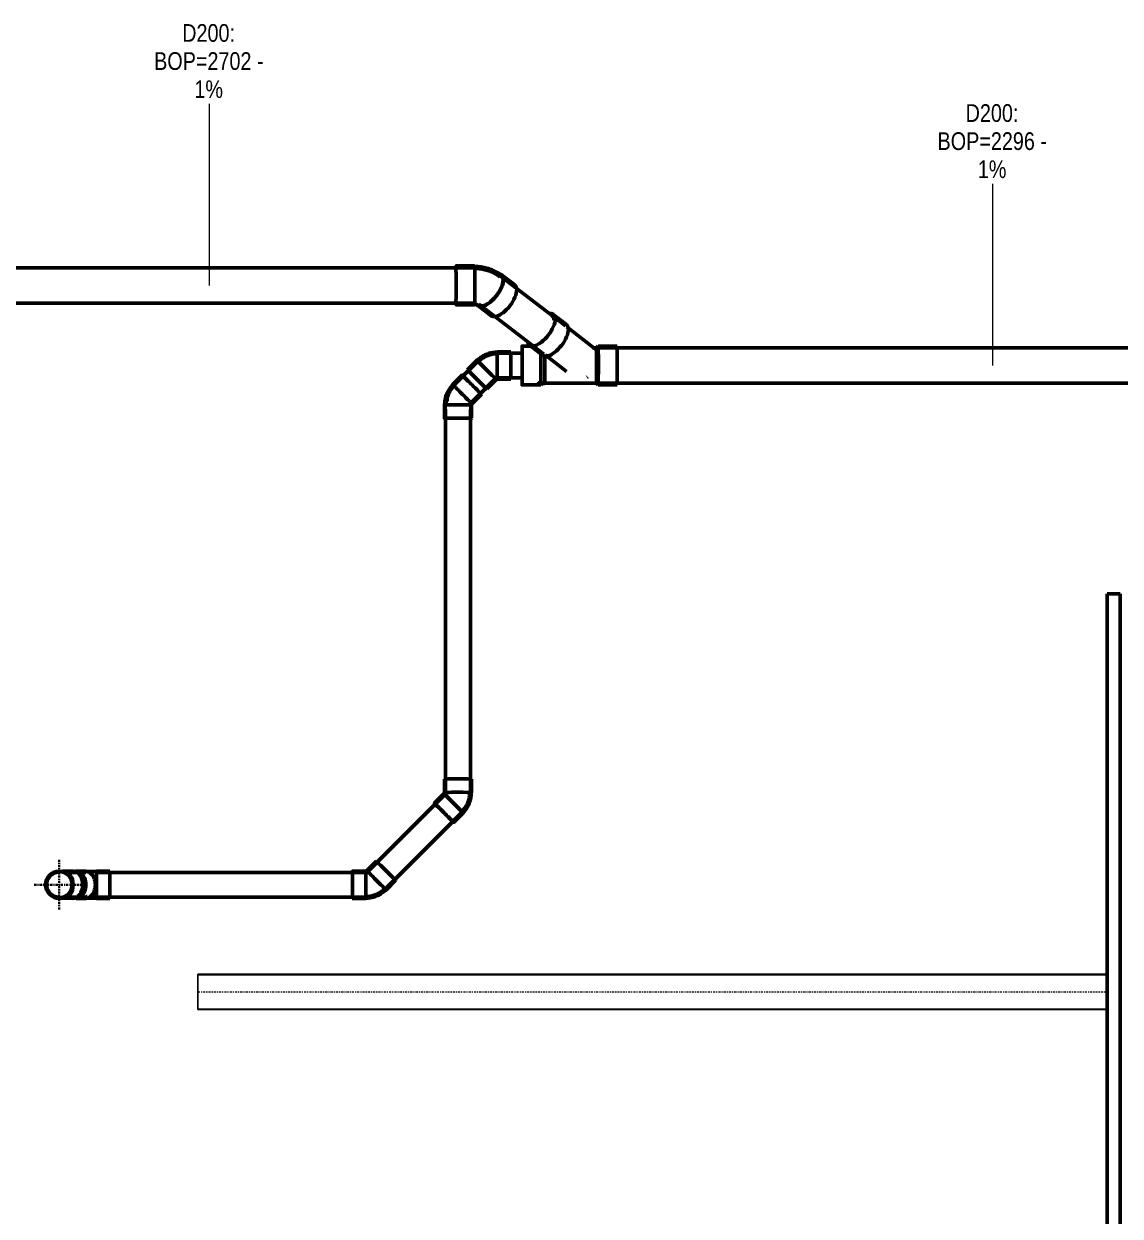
# Model space of a CAD drawing. Header units: millimetres. Extents: x -108050 to 96605, y 58136 to 140997.
# Drawn here: x -89097 to -82905, y 113982 to 120717 of the extents above; entities that cross this region are included whole.
import ezdxf

# ---------------------------------------------------------------- set-up
doc = ezdxf.new("R2010")
doc.units = ezdxf.units.MM
doc.linetypes.add('Center', pattern=[29.999999, 12, -6, 6, -6])
for name, color, linetype, lineweight in [('E-CABL-TRAY', 211, 'Continuous', 25), ('E-CABL-TRAY-CNTR', 211, 'Center', 18), ('P-PIPE', 3, 'Continuous', 50), ('P-PIPE-CNTR', 3, 'Center', 35), ('P-PIPE-IDEN', 2, 'Continuous', 9)]:
    doc.layers.add(name, color=color, linetype=linetype, lineweight=lineweight)
doc.styles.add('Arial', font='arial.ttf', dxfattribs={"width": 0.8, "height": 100})

# ---------------------------------------------------------------- blocks, each defined once
blk = doc.blocks.new('DSC_uPVC_Elbow_TienPhong - Standard-1951916-HẦM')
at = {"layer": 'P-PIPE'}
for p, q in [((-86537.3, 118816.9), (-86591, 118763.2)), ((-86346.7, 118864.4), (-86422.7, 118864.4)), ((-86482.6, 118654.7), (-86428.8, 118708.4)), ((-86422.7, 118711), (-86346.7, 118711))]:
    blk.add_line(p, q, dxfattribs=at)
at = {"layer": 'P-PIPE', "flags": 128}
for points in [[(-86422.7, 118862.7), (-86429.1, 118862.6), (-86435.5, 118862.2), (-86441.9, 118861.5), (-86448.3, 118860.6), (-86454.6, 118859.5), (-86460.8, 118858.1), (-86467, 118856.4), (-86473.2, 118854.5), (-86479.2, 118852.4), (-86485.2, 118850), (-86491, 118847.4), (-86496.8, 118844.6), (-86502.4, 118841.5), (-86507.9, 118838.2), (-86513.3, 118834.7), (-86518.5, 118830.9), (-86523.5, 118827), (-86528.5, 118822.9), (-86533.2, 118818.6), (-86536.1, 118815.7)], [(-86422.7, 118854.3), (-86428.8, 118854.2), (-86434.9, 118853.8), (-86440.9, 118853.2), (-86446.9, 118852.4), (-86452.9, 118851.3), (-86458.8, 118850), (-86464.7, 118848.4), (-86470.5, 118846.6), (-86476.3, 118844.6), (-86481.9, 118842.3), (-86487.5, 118839.8), (-86492.9, 118837.1), (-86498.2, 118834.2), (-86503.4, 118831.1), (-86508.5, 118827.8), (-86513.5, 118824.2), (-86518.3, 118820.5), (-86522.9, 118816.6), (-86527.4, 118812.5), (-86530.2, 118809.8)], [(-86430, 118709.6), (-86429.7, 118709.9), (-86429.4, 118710.2), (-86429.1, 118710.4), (-86428.8, 118710.7), (-86428.4, 118710.9), (-86428.1, 118711.1), (-86427.7, 118711.3), (-86427.3, 118711.5), (-86427, 118711.7), (-86426.6, 118711.9), (-86426.2, 118712), (-86425.8, 118712.2), (-86425.4, 118712.3), (-86425, 118712.4), (-86424.6, 118712.5), (-86424.2, 118712.5), (-86423.8, 118712.6), (-86423.4, 118712.6), (-86423, 118712.6), (-86422.7, 118712.6)]]:
    blk.add_lwpolyline(points, dxfattribs=at)
at = {"layer": 'P-PIPE'}
for centre, major_axis, ratio, start_param, end_param in [((-86483.1, 118762.7), (-54.2, 54.2), 0.002421, 6.119671, 7.846322), ((-86422.7, 118787.7), (0, 76.7), 0.007128, 0, 1.567092), ((-86346.7, 118787.7), (0, 76.7), 0.007128, 0, 1.567092), ((-86346.7, 118787.7), (0, 70), 0.007128, 0, 1.305292), ((-86346.7, 118787.7), (0, 76.7), 0.007128, 5.881802, 6.279481), ((-86536.8, 118708.9), (-54.2, 54.2), 0.002421, 6.275525, 7.846322), ((-86483.1, 118762.7), (-54.2, 54.2), 0.002421, 1.563136, 3.133933), ((-86422.7, 118787.7), (0, 76.7), 0.007128, 1.567092, 3.137888), ((-86346.7, 118787.7), (0, 76.7), 0.007128, 1.567092, 3.137888), ((-86346.7, 118787.7), (0, 70), 0.007128, 1.828891, 2.614289), ((-86536.8, 118708.9), (-54.2, 54.2), 0.002421, 1.563136, 3.133933), ((-86483.1, 118762.7), (-54.2, 54.2), 0.002421, 3.141593, 3.311247), ((-86346.7, 118787.7), (0, 70), 0.007128, 2.619116, 2.876089), ((-86346.7, 118787.7), (0, 70), 0.007128, 2.883303, 3.137888), ((-86346.7, 118787.7), (0, 76.7), 0.007128, 3.141593, 3.54309)]:
    blk.add_ellipse(centre, major_axis=major_axis, ratio=ratio, start_param=start_param, end_param=end_param, dxfattribs=at)
blk = doc.blocks.new('DSC_uPVC_Elbow_TienPhong - Standard-1952250-HẦM')
at = {"layer": 'P-PIPE'}
for p, q in [((-87106, 115986.6), (-87159.8, 115932.8)), ((-87165.9, 115930.3), (-87241.9, 115930.3)), ((-87051.3, 115824.4), (-86997.6, 115878.1)), ((-87241.9, 115776.9), (-87165.9, 115776.9))]:
    blk.add_line(p, q, dxfattribs=at)
at = {"layer": 'P-PIPE', "flags": 128}
for points in [[(-87161.9, 115929.4), (-87162.3, 115929.3), (-87162.7, 115929.1), (-87163.1, 115929), (-87163.5, 115928.9), (-87163.9, 115928.8), (-87164.3, 115928.8), (-87164.7, 115928.7), (-87165.1, 115928.7), (-87165.6, 115928.6), (-87165.9, 115928.6)], [(-87158.6, 115931.7), (-87158.9, 115931.4), (-87159.2, 115931.1), (-87159.5, 115930.8), (-87159.9, 115930.6), (-87160.2, 115930.4), (-87160.5, 115930.1), (-87160.9, 115929.9), (-87161.3, 115929.7), (-87161.6, 115929.6), (-87161.9, 115929.4)], [(-87165.9, 115787), (-87159.8, 115787.1), (-87153.7, 115787.5), (-87147.7, 115788.1), (-87141.7, 115788.9), (-87135.7, 115790), (-87129.8, 115791.3), (-87123.9, 115792.9), (-87118.1, 115794.7), (-87112.3, 115796.7), (-87107.7, 115798.5)], [(-87165.9, 115778.6), (-87159.5, 115778.7), (-87153.1, 115779.1), (-87146.7, 115779.7), (-87140.3, 115780.6), (-87134, 115781.8), (-87127.8, 115783.2), (-87121.6, 115784.8), (-87115.4, 115786.7), (-87109.4, 115788.9), (-87104.5, 115790.8)], [(-87107.7, 115798.5), (-87102.2, 115801), (-87096.7, 115803.6), (-87091.3, 115806.5), (-87086.1, 115809.6), (-87081, 115812.9), (-87076, 115816.4), (-87071.2, 115820.1), (-87066.5, 115824), (-87062, 115828), (-87058.4, 115831.5)], [(-87104.5, 115790.8), (-87098.6, 115793.4), (-87092.9, 115796.2), (-87087.2, 115799.2), (-87081.7, 115802.5), (-87076.3, 115805.9), (-87071.1, 115809.6), (-87066, 115813.5), (-87061, 115817.6), (-87056.3, 115821.9), (-87052.5, 115825.6)]]:
    blk.add_lwpolyline(points, dxfattribs=at)
at = {"layer": 'P-PIPE'}
for centre, major_axis, start_param, end_param in [((-87051.8, 115932.3), (-54.2, 54.2), 4.708247, 6.279043), ((-87241.9, 115853.6), (0, 76.7), 4.716531, 6.684566), ((-87241.9, 115853.6), (0, 70), 6.025528, 6.283185), ((-87241.9, 115853.6), (0, 70), 5.763728, 5.892569), ((-87165.9, 115853.6), (0, 76.7), 4.716531, 6.287327), ((-87105.5, 115878.6), (-54.2, 54.2), 4.708247, 6.279043), ((-87105.5, 115878.6), (-54.2, 54.2), 0, 0.167879), ((-87105.5, 115878.6), (-53.1, 53.1), 5.886344, 6.279043), ((-87051.8, 115932.3), (-54.2, 54.2), 3.137451, 4.708247), ((-87241.9, 115853.6), (0, 76.7), 3.145735, 4.716531), ((-87241.9, 115853.6), (0, 70), 5.501929, 5.63077), ((-87241.9, 115853.6), (0, 70), 5.24013, 5.498223), ((-87241.9, 115853.6), (0, 70), 4.97833, 5.236234), ((-87241.9, 115853.6), (0, 70), 4.716531, 4.974283), ((-87241.9, 115853.6), (0, 70), 4.454731, 4.712344), ((-87165.9, 115853.6), (0, 76.7), 3.145735, 4.716531), ((-87105.5, 115878.6), (-54.2, 54.2), 2.973187, 4.708247), ((-87241.9, 115853.6), (0, 76.7), 2.740084, 3.141593), ((-87241.9, 115853.6), (0, 70), 3.145735, 3.274575), ((-87241.9, 115853.6), (0, 70), 3.407534, 3.536375), ((-87241.9, 115853.6), (0, 70), 3.669333, 3.798174), ((-87241.9, 115853.6), (0, 70), 3.931133, 4.188407), ((-87241.9, 115853.6), (0, 70), 4.192932, 4.450394), ((-87105.5, 115878.6), (-53.1, 53.1), 3.343131, 3.53015)]:
    blk.add_ellipse(centre, major_axis=major_axis, ratio=0.01, start_param=start_param, end_param=end_param, dxfattribs=at)
blk = doc.blocks.new('DSC_uPVC_Elbow_TienPhong - Standard-1952279-HẦM')
at = {"layer": 'P-PIPE'}
for p, q in [((-86620.7, 118733.4), (-86674.5, 118679.7)), ((-86566, 118571.2), (-86512.3, 118625)), ((-86721.9, 118565.1), (-86721.9, 118489.1)), ((-86568.5, 118489.1), (-86568.5, 118565.1))]:
    blk.add_line(p, q, dxfattribs=at)
at = {"layer": 'P-PIPE', "flags": 128}
for points in [[(-86673.3, 118678.5), (-86677.7, 118673.9), (-86682, 118669.1), (-86686.1, 118664.1), (-86689.9, 118659), (-86693.6, 118653.7), (-86697, 118648.3), (-86700.2, 118642.8), (-86703.2, 118637.1), (-86706, 118631.3), (-86708.5, 118625.4), (-86710.8, 118619.4), (-86712.8, 118613.4), (-86714.6, 118607.2), (-86716.2, 118601), (-86717.5, 118594.7), (-86718.6, 118588.4), (-86719.4, 118582), (-86719.9, 118575.6), (-86720.2, 118569.2), (-86720.3, 118565.1)], [(-86667.4, 118672.6), (-86671.6, 118668.2), (-86675.6, 118663.7), (-86679.5, 118659), (-86683.1, 118654.1), (-86686.6, 118649.1), (-86689.8, 118644), (-86692.9, 118638.7), (-86695.7, 118633.3), (-86698.3, 118627.9), (-86700.7, 118622.3), (-86702.9, 118616.6), (-86704.9, 118610.8), (-86706.6, 118605), (-86708, 118599.1), (-86709.3, 118593.2), (-86710.3, 118587.2), (-86711, 118581.1), (-86711.6, 118575.1), (-86711.8, 118569), (-86711.9, 118565.1)], [(-86570.2, 118565.1), (-86570.2, 118565.5), (-86570.2, 118566), (-86570.1, 118566.4), (-86570.1, 118566.8), (-86570, 118567.2), (-86569.9, 118567.6), (-86569.8, 118568), (-86569.7, 118568.4), (-86569.6, 118568.8), (-86569.4, 118569.1), (-86569.2, 118569.5), (-86569.1, 118569.9), (-86568.9, 118570.3), (-86568.6, 118570.6), (-86568.4, 118571), (-86568.2, 118571.3), (-86567.9, 118571.6), (-86567.7, 118571.9), (-86567.4, 118572.2), (-86567.2, 118572.4)]]:
    blk.add_lwpolyline(points, dxfattribs=at)
at = {"layer": 'P-PIPE'}
for centre, major_axis, ratio, start_param, end_param in [((-86620.2, 118625.5), (-54.2, 54.2), 0.002421, 6.266624, 7.83742), ((-86566.5, 118679.2), (-54.2, 54.2), 0.002421, 5.881687, 7.83742), ((-86566.5, 118679.2), (-49.5, 49.5), 0.002421, 0, 0.245238), ((-86566.5, 118679.2), (-54.2, 54.2), 0.002421, 1.554235, 3.125031), ((-86620.2, 118625.5), (-54.2, 54.2), 0.002421, 1.554235, 3.125031), ((-86566.5, 118679.2), (-49.5, 49.5), 0.002421, 2.893392, 3.125031), ((-86566.5, 118679.2), (-54.2, 54.2), 0.002421, 3.141593, 3.54363), ((-86645.2, 118565.1), (76.7, 0), 0.01, 1.584219, 3.155015), ((-86645.2, 118565.1), (76.7, 0), 0.01, 0.013422, 1.584219), ((-86645.2, 118489.1), (76.7, 0), 0.01, 1.584219, 3.544898), ((-86645.8, 118489.1), (70, 0), 0.01, 2.893216, 3.155015), ((-86645.8, 118489.1), (70, 0), 0.01, 2.631416, 2.862062), ((-86645.2, 118489.1), (76.7, 0), 0.01, 0.013422, 1.584219), ((-86645.2, 118489.1), (76.7, 0), 0.01, 5.879326, 6.283185)]:
    blk.add_ellipse(centre, major_axis=major_axis, ratio=ratio, start_param=start_param, end_param=end_param, dxfattribs=at)
blk = doc.blocks.new('DSC_uPVC_Elbow_TienPhong - Standard-1952288-HẦM')
at = {"layer": 'P-PIPE'}
for p, q in [((-86721.9, 116450.2), (-86721.9, 116374.2)), ((-86568.5, 116374.2), (-86568.5, 116450.2)), ((-86724.5, 116368.2), (-86778.2, 116314.4)), ((-86669.7, 116205.9), (-86616, 116259.7))]:
    blk.add_line(p, q, dxfattribs=at)
at = {"layer": 'P-PIPE', "flags": 128}
for points in [[(-86720.3, 116374.2), (-86720.3, 116373.8), (-86720.3, 116373.4), (-86720.3, 116373), (-86720.4, 116372.6), (-86720.5, 116372.2), (-86720.6, 116371.8), (-86720.7, 116371.4), (-86720.8, 116371), (-86720.9, 116370.6), (-86721.1, 116370.2), (-86721.2, 116369.9), (-86721.4, 116369.5), (-86721.6, 116369.1), (-86721.8, 116368.8), (-86722.1, 116368.4), (-86722.3, 116368.1), (-86722.6, 116367.8), (-86722.8, 116367.5), (-86723.1, 116367.2), (-86723.3, 116367)], [(-86623.1, 116266.8), (-86618.9, 116271.2), (-86614.9, 116275.7), (-86611, 116280.4), (-86607.4, 116285.3), (-86603.9, 116290.3), (-86600.6, 116295.4), (-86597.6, 116300.7), (-86594.8, 116306), (-86592.1, 116311.5), (-86589.7, 116317.1), (-86587.6, 116322.8), (-86585.6, 116328.5), (-86583.9, 116334.4), (-86582.4, 116340.3), (-86581.2, 116346.2), (-86580.2, 116352.2), (-86579.4, 116358.2), (-86578.9, 116364.3), (-86578.6, 116370.4), (-86578.6, 116374.2)], [(-86617.2, 116260.9), (-86612.7, 116265.5), (-86608.5, 116270.3), (-86604.4, 116275.3), (-86600.6, 116280.4), (-86596.9, 116285.6), (-86593.5, 116291.1), (-86590.3, 116296.6), (-86587.3, 116302.3), (-86584.5, 116308.1), (-86582, 116314), (-86579.7, 116319.9), (-86577.6, 116326), (-86575.8, 116332.2), (-86574.3, 116338.4), (-86573, 116344.7), (-86571.9, 116351), (-86571.1, 116357.4), (-86570.6, 116363.8), (-86570.3, 116370.2), (-86570.2, 116374.2)]]:
    blk.add_lwpolyline(points, dxfattribs=at)
at = {"layer": 'P-PIPE'}
for centre, major_axis, ratio, start_param, end_param in [((-86645.2, 116450.2), (76.7, 0), 0.031083, 1.587742, 3.158539), ((-86645.2, 116450.2), (76.7, 0), 0.031083, 0.016946, 1.587742), ((-86645.2, 116374.2), (76.7, 0), 0.031083, 1.587742, 3.377337), ((-86670.2, 116313.9), (-54.2, 54.2), 0.01, 4.746353, 6.31715), ((-86645.2, 116374.2), (75, 0), 0.031083, 0.016946, 3.141593), ((-86645.2, 116374.2), (76.7, 0), 0.031083, 0.016946, 1.587742), ((-86645.2, 116374.2), (76.7, 0), 0.031083, 6.095988, 6.283185), ((-86724, 116260.2), (-54.2, 54.2), 0.01, 4.746353, 6.685414), ((-86724, 116260.2), (-49.5, 49.5), 0.01, 6.05535, 6.283185), ((-86724, 116260.2), (-49.5, 49.5), 0.01, 5.793551, 5.890931), ((-86724, 116260.2), (-49.5, 49.5), 0.01, 5.531751, 5.645764), ((-86724, 116260.2), (-49.5, 49.5), 0.01, 5.269952, 5.383965), ((-86724, 116260.2), (-49.5, 49.5), 0.01, 5.008153, 5.122166), ((-86724, 116260.2), (-49.5, 49.5), 0.01, 4.746353, 4.860366), ((-86724, 116260.2), (-54.2, 54.2), 0.01, 2.738056, 4.746353), ((-86724, 116260.2), (-49.5, 49.5), 0.01, 4.484554, 4.598567), ((-86670.2, 116313.9), (-54.2, 54.2), 0.01, 3.141593, 4.746353), ((-86724, 116260.2), (-49.5, 49.5), 0.01, 4.222755, 4.336768), ((-86724, 116260.2), (-49.5, 49.5), 0.01, 3.960955, 4.074968), ((-86724, 116260.2), (-49.5, 49.5), 0.01, 3.699156, 3.813169), ((-86724, 116260.2), (-49.5, 49.5), 0.01, 3.437356, 3.551369), ((-86724, 116260.2), (-49.5, 49.5), 0.01, 3.141593, 3.175557)]:
    blk.add_ellipse(centre, major_axis=major_axis, ratio=ratio, start_param=start_param, end_param=end_param, dxfattribs=at)
blk = doc.blocks.new('DSC_uPVC_Elbow_TienPhong - Standard-1952316-HẦM')
at = {"layer": 'P-PIPE'}
for p, q in [((-88747.3, 115930.4), (-88800.8, 115930.6)), ((-88611.4, 115930.3), (-88687.4, 115930.3)), ((-88801.4, 115777.2), (-88747.9, 115777)), ((-88687.4, 115776.9), (-88611.4, 115776.9))]:
    blk.add_line(p, q, dxfattribs=at)
at = {"layer": 'P-PIPE', "flags": 128}
for points in [[(-88747.4, 115928.7), (-88744.9, 115928.7), (-88742.4, 115928.7), (-88739.7, 115928.7), (-88737, 115928.7), (-88734.2, 115928.7), (-88731.3, 115928.7), (-88728.4, 115928.7), (-88725.4, 115928.7), (-88722.3, 115928.7), (-88719.2, 115928.7), (-88716, 115928.7), (-88712.7, 115928.7), (-88709.4, 115928.7), (-88706.1, 115928.6), (-88702.8, 115928.6), (-88699.4, 115928.6), (-88696, 115928.6), (-88692.6, 115928.6), (-88689.2, 115928.6), (-88687.4, 115928.6)], [(-88747.9, 115787.1), (-88745.4, 115787.1), (-88742.8, 115787), (-88740.2, 115787)], [(-88721.2, 115787), (-88719.4, 115787), (-88716.2, 115787), (-88712.9, 115787), (-88709.6, 115787), (-88706.2, 115787), (-88702.9, 115787), (-88699.5, 115787), (-88696.1, 115787), (-88692.6, 115787), (-88689.2, 115787), (-88687.4, 115787)], [(-88747.9, 115778.7), (-88745.4, 115778.7), (-88742.9, 115778.7), (-88740.2, 115778.7), (-88737.4, 115778.7), (-88734.6, 115778.6), (-88731.7, 115778.6), (-88728.7, 115778.6), (-88725.7, 115778.6), (-88722.5, 115778.6), (-88719.4, 115778.6), (-88716.2, 115778.6), (-88712.9, 115778.6), (-88709.6, 115778.6), (-88706.3, 115778.6), (-88702.9, 115778.6), (-88699.5, 115778.6), (-88696.1, 115778.6), (-88692.6, 115778.6), (-88689.2, 115778.6), (-88687.4, 115778.6)]]:
    blk.add_lwpolyline(points, dxfattribs=at)
at = {"layer": 'P-PIPE'}
for centre, major_axis, ratio, start_param, end_param in [((-88801.1, 115853.9), (0.3, 76.7), 0.710631, 0.005402, 0.171089), ((-88801.1, 115853.9), (0.3, 76.7), 0.710631, 3.146994, 6.288587), ((-88747.6, 115853.7), (0.3, 76.7), 0.710631, 3.146994, 6.288587), ((-88687.4, 115853.6), (0, 76.7), 0.01, 0.003801, 0.166973), ((-88687.4, 115853.6), (0, 76.7), 0.01, 3.145393, 6.286986), ((-88687.4, 115853.6), (0, 75), 0.01, 5.894287, 6.283185), ((-88611.4, 115853.6), (0, 76.7), 0.01, 3.145393, 6.286986), ((-88687.4, 115853.6), (0, 75), 0.01, 3.145393, 3.538092), ((-88801.1, 115853.9), (0.3, 76.7), 0.710631, 2.967936, 3.146994), ((-88687.4, 115853.6), (0, 76.7), 0.01, 2.971199, 3.141593)]:
    blk.add_ellipse(centre, major_axis=major_axis, ratio=ratio, start_param=start_param, end_param=end_param, dxfattribs=at)
blk = doc.blocks.new('DSC_uPVC_Elbow_TienPhong - Standard-V11-HẦM')
at = {"layer": 'P-PIPE'}
for p, q in [((-88819.3, 115930.7), (-88872.8, 115930.9)), ((-88873.4, 115777.5), (-88819.9, 115777.3))]:
    blk.add_line(p, q, dxfattribs=at)
at = {"layer": 'P-PIPE', "flags": 128}
for points in [[(-88940.8, 115915.9), (-88938.3, 115917.6), (-88935.7, 115919.1), (-88933.1, 115920.6), (-88930.4, 115921.9), (-88927.7, 115923.2), (-88924.9, 115924.3), (-88922.1, 115925.3), (-88919.2, 115926.2), (-88916.3, 115927), (-88913.4, 115927.7), (-88910.4, 115928.3), (-88907.5, 115928.7), (-88904.5, 115929), (-88901.5, 115929.2), (-88898.5, 115929.3)], [(-88897.6, 115929.3), (-88897.4, 115929.3), (-88897.1, 115929.3), (-88896.6, 115929.3), (-88896, 115929.3), (-88895.2, 115929.3), (-88894.3, 115929.3), (-88893.3, 115929.3), (-88892.2, 115929.3), (-88890.9, 115929.3)], [(-88884.6, 115929.3), (-88882.7, 115929.2), (-88880.7, 115929.2), (-88878.6, 115929.2), (-88876.4, 115929.2), (-88874, 115929.2), (-88872.8, 115929.2)], [(-88901.3, 115779.3), (-88904.3, 115779.5), (-88907.2, 115779.8), (-88910.2, 115780.3), (-88913.2, 115780.8), (-88916.1, 115781.5), (-88919, 115782.3), (-88921.8, 115783.2), (-88924.7, 115784.2), (-88927.5, 115785.3), (-88930.2, 115786.5), (-88932.9, 115787.9), (-88935.5, 115789.3), (-88938.1, 115790.9), (-88940.6, 115792.5)], [(-88892.1, 115779.2), (-88893.3, 115779.2), (-88894.4, 115779.2), (-88895.4, 115779.2), (-88896.2, 115779.3), (-88896.9, 115779.3), (-88897.4, 115779.3), (-88897.8, 115779.3), (-88898.1, 115779.3), (-88898.2, 115779.3)], [(-88873.4, 115779.2), (-88875.8, 115779.2), (-88878, 115779.2), (-88880.2, 115779.2), (-88882.2, 115779.2), (-88884.2, 115779.2), (-88885.5, 115779.2)]]:
    blk.add_lwpolyline(points, dxfattribs=at)
at = {"layer": 'P-PIPE'}
for centre, radius, start, end in [((-88898, 115854.3), 76.7, 89.78224, 269.78224), ((-88898.5, 115854.3), 70, 89.78224, 269.78224), ((-88898, 115854.3), 76.7, 269.78224, 89.78224)]:
    blk.add_arc(centre, radius, start, end, dxfattribs=at)
for centre, major_axis, start_param, end_param in [((-88873.1, 115854.2), (0.3, 76.7), 0, 0.177963), ((-88873.1, 115854.2), (0.3, 76.7), 3.141593, 6.283185), ((-88873.1, 115854.2), (0.3, 75), 4.712389, 6.283294), ((-88819.6, 115854), (0.3, 76.7), 3.141593, 6.283185), ((-88873.1, 115854.2), (0.3, 75), 3.141484, 4.712389), ((-88873.1, 115854.2), (0.3, 76.7), 2.96363, 3.141593)]:
    blk.add_ellipse(centre, major_axis=major_axis, ratio=0.710631, start_param=start_param, end_param=end_param, dxfattribs=at)
blk = doc.blocks.new('DSC_uPVC_Elbow_TienPhong - Standard-2082827-HẦM')
at = {"layer": 'P-PIPE'}
for p, q in [((-86550.8, 119349.7), (-86656.8, 119349.7)), ((-86324.3, 119242.6), (-86399.2, 119300)), ((-86656.8, 119130.5), (-86550.8, 119130.5)), ((-86532.6, 119126.1), (-86457.8, 119068.7))]:
    blk.add_line(p, q, dxfattribs=at)
at = {"layer": 'P-PIPE', "flags": 128}
for points in [[(-86400.6, 119298.1), (-86407.4, 119303.1), (-86414.4, 119307.9), (-86421.5, 119312.3), (-86428.7, 119316.5), (-86436.1, 119320.4), (-86443.5, 119324), (-86451.1, 119327.4), (-86458.7, 119330.4), (-86466.5, 119333.3), (-86474.3, 119335.8), (-86482.1, 119338.1), (-86490.1, 119340.1), (-86498, 119341.9), (-86506.1, 119343.4), (-86514.1, 119344.7), (-86522.2, 119345.7), (-86530.3, 119346.5), (-86538.4, 119347), (-86546.6, 119347.2), (-86550.8, 119347.3)], [(-86407.9, 119288.6), (-86414.4, 119293.3), (-86420.9, 119297.8), (-86427.7, 119302), (-86434.5, 119306), (-86441.5, 119309.7), (-86448.6, 119313.1), (-86455.7, 119316.3), (-86463, 119319.2), (-86470.4, 119321.9), (-86477.8, 119324.3), (-86485.3, 119326.5), (-86492.8, 119328.5), (-86500.5, 119330.2), (-86508.1, 119331.6), (-86515.8, 119332.8), (-86523.5, 119333.8), (-86531.2, 119334.5), (-86539, 119335), (-86546.8, 119335.2), (-86550.3, 119335.3)], [(-86550.8, 119132.9), (-86549.3, 119132.8), (-86547.8, 119132.8), (-86546.3, 119132.6), (-86544.8, 119132.5), (-86543.4, 119132.3), (-86542, 119132), (-86540.6, 119131.8), (-86539.4, 119131.5), (-86538.2, 119131.1), (-86537, 119130.8), (-86536, 119130.4), (-86535, 119130.1), (-86534.2, 119129.7), (-86533.4, 119129.4), (-86532.8, 119129), (-86532.2, 119128.7), (-86531.8, 119128.5), (-86531.5, 119128.3), (-86531.2, 119128.1), (-86531.2, 119128)]]:
    blk.add_lwpolyline(points, dxfattribs=at)
at = {"layer": 'P-PIPE'}
for centre, major_axis, ratio, start_param, end_param in [((-86656.8, 119240.1), (0, 109.6), 0.010104, 4.019821, 6.694087), ((-86550.8, 119240.1), (0, 109.6), 0.010104, 4.019821, 6.376015), ((-86656.8, 119240.5), (0, 100), 0.010104, 6.032041, 6.376015), ((-86656.8, 119240.5), (0, 100), 0.010104, 5.763933, 5.995851), ((-86656.8, 119240.5), (0, 100), 0.010104, 5.499186, 5.73675), ((-86656.8, 119240.5), (0, 100), 0.010104, 5.249086, 5.473463), ((-86656.8, 119240.5), (0, 100), 0.010104, 4.990358, 5.206092), ((-86550.8, 119240.1), (0, 107.2), 0.010104, 5.590617, 5.62073), ((-86465.9, 119213.1), (66.7, 86.9), 0.456618, 4.186768, 6.281163), ((-86465.9, 119213.1), (66.7, 86.9), 0.456618, 0, 0.259777), ((-86465.9, 119213.1), (65.3, 85), 0.456618, 5.757564, 6.328887), ((-86656.8, 119240.5), (0, 100), 0.010104, 4.733671, 4.935017), ((-86656.8, 119240.5), (0, 100), 0.010104, 4.478678, 4.66087), ((-86465.9, 119213.1), (65.3, 85), 0.456618, 3.277359, 5.757564), ((-86391.1, 119155.7), (66.7, 86.9), 0.456618, 4.186768, 6.281163), ((-86656.8, 119240.1), (0, 109.6), 0.010104, 2.720819, 4.019821), ((-86656.8, 119240.5), (0, 100), 0.010104, 3.71884, 3.829102), ((-86656.8, 119240.5), (0, 100), 0.010104, 3.971834, 4.019821), ((-86656.8, 119240.5), (0, 100), 0.010104, 4.019821, 4.106877), ((-86656.8, 119240.5), (0, 100), 0.010104, 4.224915, 4.384492), ((-86550.8, 119240.1), (0, 109.6), 0.010104, 3.141593, 4.019821), ((-86550.8, 119240.1), (0, 107.2), 0.010104, 3.721256, 3.7718), ((-86656.8, 119240.5), (0, 100), 0.010104, 3.141593, 3.234423), ((-86656.8, 119240.5), (0, 100), 0.010104, 3.496222, 3.552257), ((-86465.9, 119213.1), (66.7, 86.9), 0.456618, 3.052685, 4.186768), ((-86391.1, 119155.7), (66.7, 86.9), 0.456618, 3.13957, 4.186768)]:
    blk.add_ellipse(centre, major_axis=major_axis, ratio=ratio, start_param=start_param, end_param=end_param, dxfattribs=at)

msp = doc.modelspace()

# ---------------------------------------------------------------- linework, layer by layer
at = {"layer": 'E-CABL-TRAY'}
for p, q in [((-88114.4, 115148.6), (-88114.4, 115348.6)), ((-88114.4, 115348.6), (-82977.9, 115348.6)), ((-88114.4, 115346), (-82977.9, 115346)), ((-88114.4, 115151.1), (-82977.9, 115151.1)), ((-88114.4, 115148.6), (-82977.9, 115148.6))]:
    msp.add_line(p, q, dxfattribs=at)
at = {"layer": 'E-CABL-TRAY-CNTR'}
msp.add_line((-88114.4, 115248.6), (-82977.9, 115248.6), dxfattribs=at)
at = {"layer": 'P-PIPE'}
for p, q in [((-86550.8, 119340.1), (-90589.1, 119340.1)), ((-86038.3, 119010.9), (-86405, 119292.4)), ((-90589.1, 119140.1), (-86550.8, 119140.1)), ((-86526.8, 119133.8), (-86160.1, 118852.2)), ((-86032.2, 119018.3), (-86107, 119076.1)), ((-85857.9, 118871.6), (-86030.9, 119005.2)), ((-86021.2, 118982), (-86021.5, 118992.9)), ((-86234.1, 118897.3), (-86282.9, 118897.3)), ((-86241, 118902.6), (-86166.1, 118844.8)), ((-85862.8, 118887.7), (-85885.3, 118887.7)), ((-85852.7, 118897.3), (-85862.8, 118887.7)), ((-85746.7, 118897.3), (-85852.7, 118897.3)), ((-80778.5, 118887.7), (-85852.7, 118887.7)), ((-86282.5, 118857.7), (-86422.7, 118857.7)), ((-86153.2, 118846.9), (-86031.9, 118753.3)), ((-86138.9, 118840.9), (-86128.3, 118843.4)), ((-86532.6, 118812.2), (-86669.7, 118675)), ((-86570.7, 118576), (-86433.6, 118713.2)), ((-86422.7, 118717.7), (-86282.5, 118717.7)), ((-86192.5, 118696.3), (-86184.1, 118685.2)), ((-86184.1, 118687.7), (-86176.9, 118687.7)), ((-86184.1, 118685.2), (-86154.1, 118685.2)), ((-86176.9, 118678.1), (-86166.8, 118687.7)), ((-86166.8, 118687.7), (-85862.8, 118687.7)), ((-85862.8, 118687.7), (-85852.7, 118678.1)), ((-85852.7, 118687.7), (-80778.5, 118687.7)), ((-86282.9, 118678.1), (-86176.9, 118678.1)), ((-85852.7, 118678.1), (-85746.7, 118678.1)), ((-86717.7, 118595.1), (-86717.7, 118565.1)), ((-86717.7, 118565.1), (-86717.7, 118562.6)), ((-86717.7, 118562.6), (-86717.7, 118540.1)), ((-86572.7, 118565.1), (-86572.7, 118583.9)), ((-86572.7, 118562.6), (-86572.7, 118565.1)), ((-86572.7, 118540.1), (-86572.7, 118562.6)), ((-86717.7, 118540.1), (-86717.7, 118510.1)), ((-86715.2, 118540.1), (-86715.2, 116374.2)), ((-86575.2, 116374.2), (-86575.2, 118540.1)), ((-86572.7, 118510.1), (-86572.7, 118540.1)), ((-82977.9, 117497.9), (-82977.9, 109502.4)), ((-82904.9, 117497.9), (-82977.9, 117497.9)), ((-82904.9, 109502.4), (-82904.9, 117497.9)), ((-86719.7, 116363.4), (-87155, 115928.1)), ((-87056, 115829.1), (-86620.7, 116264.4)), ((-88747.4, 115923.7), (-88868, 115924.2)), ((-87165.9, 115923.6), (-88687.4, 115923.6)), ((-88868.5, 115784.2), (-88747.9, 115783.7)), ((-88687.4, 115783.6), (-87165.9, 115783.6))]:
    msp.add_line(p, q, dxfattribs=at)
at = {"layer": 'P-PIPE', "lineweight": 35}
for start, end in [(0, 180), (180, 0)]:
    msp.add_arc((-88898, 115854.3), 70, start, end, dxfattribs=at)
at = {"layer": 'P-PIPE'}
for centre, major_axis, ratio, start_param, end_param in [((-86174, 118989.3), (67, 86.8), 0.452836, 4.187398, 6.281793), ((-86174, 118989.3), (67, 86.8), 0.452836, 0, 0.409699), ((-86174, 118989.3), (61.1, 79.2), 0.452836, 6.019994, 6.281793), ((-86174, 118989.3), (61.1, 79.2), 0.452836, 5.758194, 6.01493), ((-86099.2, 118931.6), (67, 86.8), 0.452836, 4.187398, 6.281793), ((-86282.9, 118787.7), (0, 109.6), 0.005, 4.022837, 7.160761), ((-86282.9, 118787.7), (0, 100), 0.005, 5.070035, 7.070586), ((-86174, 118989.3), (67, 86.8), 0.452836, 2.747115, 4.187398), ((-85862.8, 118787.7), (0, 100), 0.005, 5.593633, 6.379032), ((-85852.7, 118787.7), (0, 109.6), 0.005, 4.022837, 6.379032), ((-85746.7, 118787.7), (0, 109.6), 0.005, 4.022837, 6.379032), ((-86176.9, 118787.7), (0, 109.6), 0.005, 4.022837, 5.350227), ((-86099.2, 118931.6), (67, 86.8), 0.452836, 3.140201, 4.187398), ((-86154.1, 118787.7), (0, 102.5), 0.005, 3.091352, 5.251684), ((-85862.8, 118787.7), (0, 100), 0.005, 3.141593, 5.593633), ((-86282.9, 118787.7), (0, 100), 0.005, 4.022837, 4.546436), ((-86282.9, 118787.7), (0, 109.6), 0.005, 2.269903, 4.022837), ((-86282.9, 118787.7), (0, 100), 0.005, 2.353968, 4.022837), ((-86176.9, 118787.7), (0, 109.6), 0.005, 3.141593, 4.022837), ((-86154.1, 118787.7), (0, 100), 0.005, 3.556807, 3.614951), ((-85912.8, 118787.7), (61.1, 79.2), 0.452836, 4.142379, 4.169799), ((-85852.7, 118787.7), (0, 109.6), 0.005, 3.141593, 4.022837), ((-85746.7, 118787.7), (0, 109.6), 0.005, 3.141593, 4.022837), ((-86645.2, 118595.1), (72.5, 0), 0.01, 2.742664, 3.155015), ((-86645.2, 118595.1), (72.5, 0), 0.01, 2.549331, 2.67637), ((-86645.2, 118595.1), (72.5, 0), 0.01, 2.369617, 2.408838)]:
    msp.add_ellipse(centre, major_axis=major_axis, ratio=ratio, start_param=start_param, end_param=end_param, dxfattribs=at)
at = {"layer": 'P-PIPE-CNTR'}
for p, q in [((-88898, 115714.3), (-88898, 115994.3)), ((-89038, 115854.3), (-88758, 115854.3))]:
    msp.add_line(p, q, dxfattribs=at)
at = {"layer": 'P-PIPE-IDEN'}
for p, q in [((-88048.9, 119240.1), (-88048.9, 120265.7)), ((-83624, 118787.7), (-83624, 119813.3))]:
    msp.add_line(p, q, dxfattribs=at)

# ---------------------------------------------------------------- block references
at = {"layer": 'P-PIPE'}
for name in ['DSC_uPVC_Elbow_TienPhong - Standard-2082827-HẦM', 'DSC_uPVC_Elbow_TienPhong - Standard-1951916-HẦM', 'DSC_uPVC_Elbow_TienPhong - Standard-1952279-HẦM', 'DSC_uPVC_Elbow_TienPhong - Standard-1952288-HẦM', 'DSC_uPVC_Elbow_TienPhong - Standard-1952250-HẦM', 'DSC_uPVC_Elbow_TienPhong - Standard-V11-HẦM', 'DSC_uPVC_Elbow_TienPhong - Standard-1952316-HẦM']:
    msp.add_blockref(name, (0, 0), dxfattribs=at)

# ---------------------------------------------------------------- texts
at = {"layer": 'P-PIPE-IDEN', "char_height": 100, "attachment_point": 1, "style": 'Arial'}
for s, insert, width in [('D200:', (-88202.6, 120716), 365.569), ('BOP=2702 -', (-88361.3, 120557.3), 750.379), ('1%', (-88133.8, 120398.5), 198.818), ('D200:', (-83777.7, 120263.6), 365.569), ('BOP=2296 -', (-83936.4, 120104.9), 750.379), ('1%', (-83708.9, 119946.1), 198.818)]:
    msp.add_mtext(s, dxfattribs=dict(at, insert=insert, width=width))

doc.saveas('drawing.dxf')
